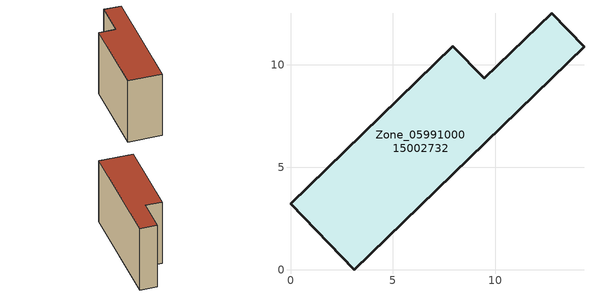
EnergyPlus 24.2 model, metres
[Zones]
Zone_0599100015002732
 floor ground (C_G): 3.12,0 0,3.22 7.92,10.91 9.45,9.33 12.74,12.51 14.32,10.88 z0.71
 wall outside (C_F): 0,3.22 3.12,0 14.32,10.88 12.74,12.51 9.45,9.33 7.92,10.91 0,3.22 z0.71:9.9
 roof outside (C_R): 7.92,10.91 0,3.22 3.12,0 14.32,10.88 12.74,12.51 9.45,9.33 z9.9
[BUILDING]
Pand.0599100015002732: North Axis=0; Terrain=City; Loads Convergence Tolerance Value=0.04; Temperature Convergence Tolerance Value=0.4; Solar Distribution=FullExterior; Maximum Number of Warmup Days=25; Minimum Number of Warmup Days=1
[Site:Location]
Rotterdam.The.Hague.AP_ZH_NLD Design_Conditions: Latitude=51.96; Longitude=4.45; Time Zone=1; Elevation=-4.5
[SITE:GROUNDTEMPERATURE:BUILDINGSURFACE]
18, 18, 18, 18, 18, 18, 18, 18, 18, 18, 18, 18
[MATERIAL] Thermal Absorptance=0.9; Solar Absorptance=0.7; Visible Absorptance=0.7
Name | Roughness | Thickness | Conductivity | Density | Specific Heat
G.TI.1975-1991 | MediumSmooth | 0.15 | 0.288461 | 540 | 1210
F.TI.1975-1991 | Rough | 0.3 | 0.230769 | 1920 | 840
R.TI.1975-1991 | MediumRough | 0.2 | 0.153846 | 1500 | 1000
[CONSTRUCTION]
C_G: G.TI.1975-1991
C_F: F.TI.1975-1991
C_R: R.TI.1975-1991
[ZONE]
Zone_0599100015002732: Type=1; Multiplier=1; Ceiling Height=Autocalculate; Volume=Autocalculate; Floor Area=autocalculate; Part of Total Floor Area=Yes
[ZONEINFILTRATION:DESIGNFLOWRATE]
Infil_Zone_0599100015002732: Zone or ZoneList or Space or SpaceList=Zone_0599100015002732; Schedule=AlwaysOn; Design Flow Rate Calculation Method=Flow/Area; Flow Rate per Floor Area=0.003; Constant Term Coefficient=1; Temperature Term Coefficient=0; Velocity Term Coefficient=0; Velocity Squared Term Coefficient=0
[HVACTEMPLATE:ZONE:IDEALLOADSAIRSYSTEM]
Zone_0599100015002732: Maximum Heating Supply Air Temperature=50; Minimum Cooling Supply Air Temperature=13; Maximum Heating Supply Air Humidity Ratio=0.0156; Minimum Cooling Supply Air Humidity Ratio=0.0077; Heating Limit=NoLimit; Cooling Limit=NoLimit; Dehumidification Control Type=ConstantSensibleHeatRatio; Cooling Sensible Heat Ratio=0.7; Dehumidification Setpoint=60; Humidification Control Type=None; Humidification Setpoint=30; Outdoor Air Method=None; Outdoor Air Flow Rate per Person=0.00944; Outdoor Air Flow Rate per Zone Floor Area=0; Outdoor Air Flow Rate per Zone=0; Demand Controlled Ventilation Type=None; Outdoor Air Economizer Type=NoEconomizer; Heat Recovery Type=None; Sensible Heat Recovery Effectiveness=0.7; Latent Heat Recovery Effectiveness=0.65
[ZONECONTROL:THERMOSTAT]
ThermostatControl_Zone_0599100015002732: Zone or ZoneList=Zone_0599100015002732; Control Type Schedule=DualSetpointControlType; Control 1=Thermostat_Zone_0599100015002732; Temperature Difference Between Cutout And Setpoint=0
[THERMOSTATSETPOINT:DUALSETPOINT]
Thermostat_Zone_0599100015002732: Heating Setpoint Temperature Schedule=HeatingSetpoint_Zone_0599100015002732; Cooling Setpoint Temperature Schedule=CoolingSetpoint_Zone_0599100015002732
[SCHEDULE:COMPACT]
HeatingSetpoint_Zone_0599100015002732: Through: 12/31, For: AllDays, Until: 24:00, 21
CoolingSetpoint_Zone_0599100015002732: Through: 12/31, For: AllDays, Until: 24:00, 24
DualSetpointControlType: Through: 12/31, For: AllDays, Until: 24:00, 4
AlwaysOn: Through: 12/31, For: AllDays, Until: 24:00, 1
